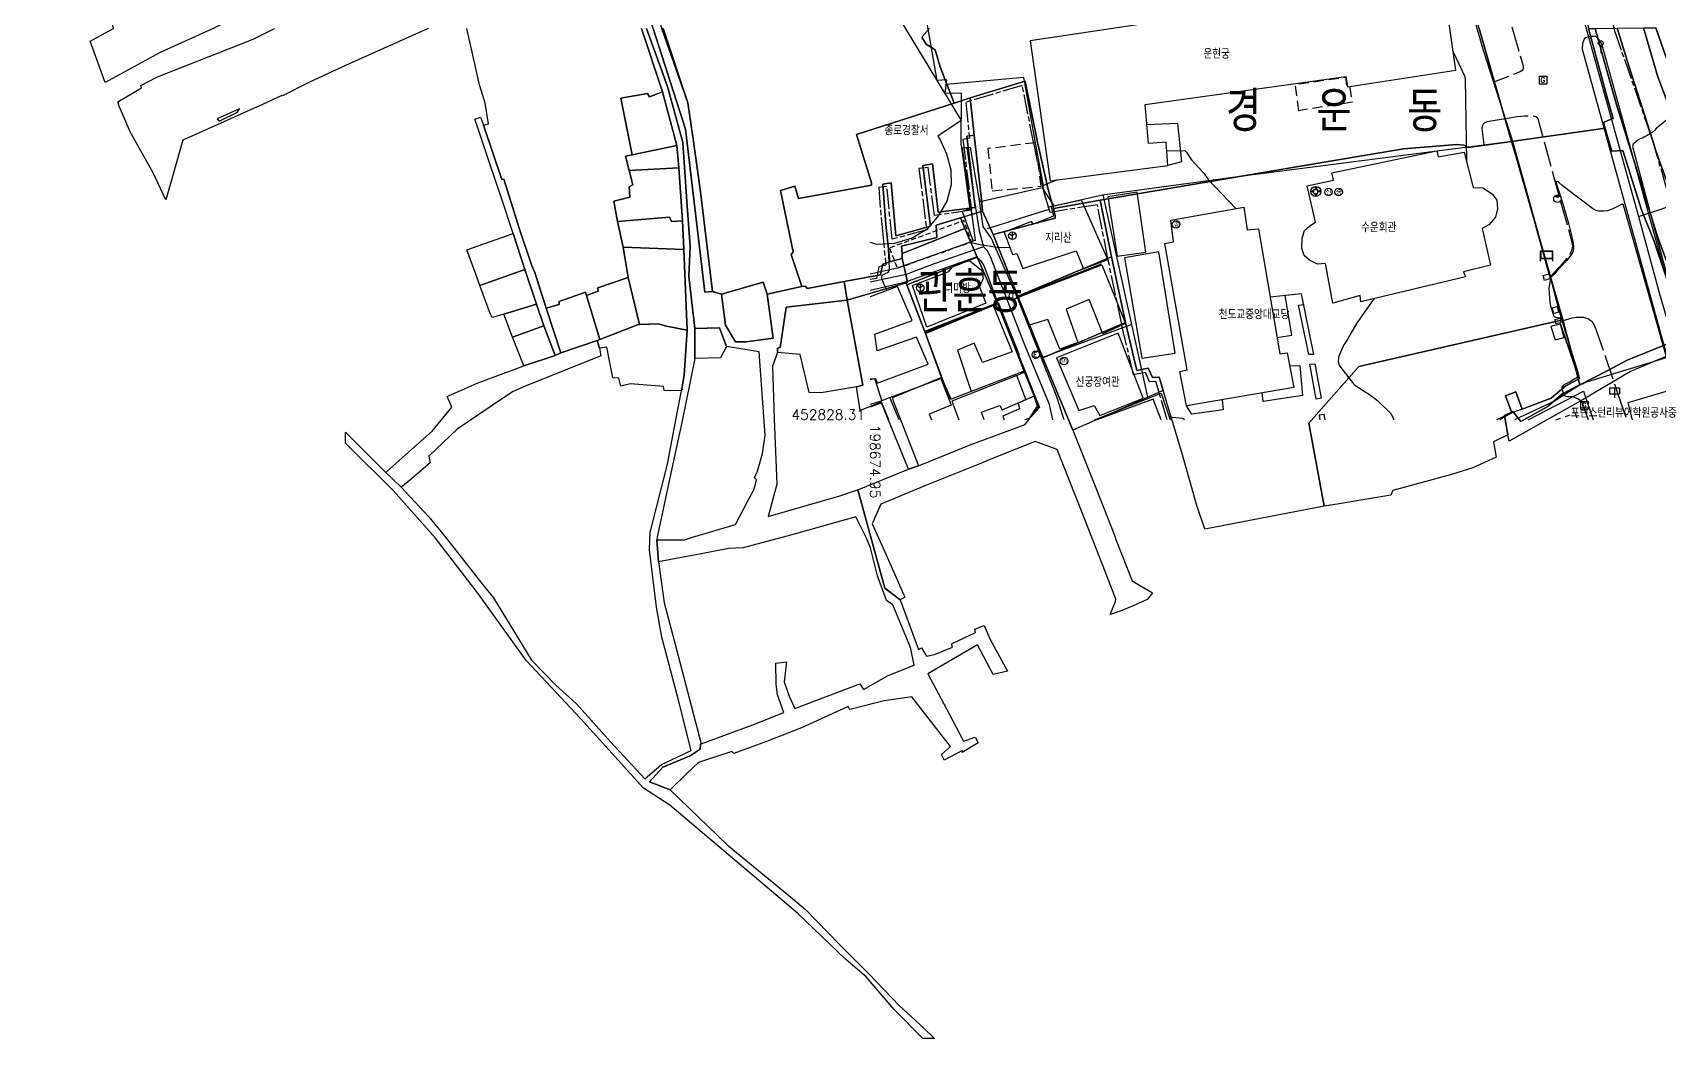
# Model space of a CAD drawing. Header units: feet. Extents: x 197796 to 199821, y 552499 to 555392.
# Drawn here: x 198509.1 to 198831.1, y 552705.8 to 552905 of the extents above; entities that cross this region are included whole.
import ezdxf
from ezdxf.enums import TextEntityAlignment as Align

# ---------------------------------------------------------------- set-up
doc = ezdxf.new("R2010")
doc.units = ezdxf.units.FT
doc.header["$MEASUREMENT"] = 0
for name, pattern in [('AAA006', [2, 1, -1]), ('ANYANG11', [1.5, 1, -0.5]), ('ANYANG2', [6, 5, -1]), ('ANYANG3', [3, 2, -1]), ('JEON', [12, 4, -0.5, 1, -0.5, 4, -0.5, 1, -0.5])]:
    doc.linetypes.add(name, pattern=pattern)
for name, color, linetype in [('AA200', 7, 'CONTINUOUS'), ('AAA001', 7, 'CONTINUOUS'), ('AAA004', 7, 'ANYANG3'), ('AAA006', 7, 'AAA006'), ('AAA007', 7, 'ANYANG11'), ('AAA008', 7, 'CONTINUOUS'), ('AAB124', 7, 'CONTINUOUS'), ('AAB202', 7, 'CONTINUOUS'), ('AAB221', 3, 'CONTINUOUS'), ('AAB402', 7, 'CONTINUOUS'), ('AAB404', 7, 'CONTINUOUS'), ('AAB420', 7, 'CONTINUOUS'), ('AAC001', 7, 'CONTINUOUS'), ('AD002', 7, 'CONTINUOUS'), ('AD0022', 1, 'CONTINUOUS'), ('AE001', 1, 'ANYANG2'), ('AE120', 1, 'CONTINUOUS'), ('AE130', 42, 'CONTINUOUS'), ('AE300', 7, 'CONTINUOUS'), ('AE310', 7, 'CONTINUOUS'), ('AEC002', 7, 'CONTINUOUS'), ('AEC003', 7, 'CONTINUOUS'), ('AZ0202', 7, 'CONTINUOUS'), ('AZ0203', 7, 'CONTINUOUS'), ('AZ0801', 7, 'CONTINUOUS'), ('AZ0803', 7, 'CONTINUOUS'), ('AZB010', 1, 'CONTINUOUS'), ('CAA001', 7, 'CONTINUOUS'), ('CAA002', 30, 'CONTINUOUS'), ('EA0018', 7, 'JEON'), ('wipco_지적', 20, 'CONTINUOUS'), ('ZC002', 7, 'CONTINUOUS'), ('ZC251', 7, 'CONTINUOUS'), ('ZC500', 7, 'CONTINUOUS'), ('ZC601', 7, 'CONTINUOUS')]:
    doc.layers.add(name, color=color, linetype=linetype)
doc.styles.add('GHS', font='ROMANS', dxfattribs={"bigfont": 'NGSW.shx'})
doc.styles.add('NGSW', font='ROMANS.shx', dxfattribs={"bigfont": 'NGSW.shx'})

# ---------------------------------------------------------------- blocks, each defined once
blk = doc.blocks.new('AZB010')
at = {"layer": 'AZB010'}
for points in [[(-0.76, 0.79), (0.74, 0.79)], [(-0.76, 0.79), (-0.76, -0.71)], [(0.74, 0.79), (0.74, -0.71)], [(-0.76, -0.71), (0.74, -0.71)]]:
    blk.add_lwpolyline(points, dxfattribs=at)
at = {"layer": 'AZB010', "style": 'GHS'}
blk.add_text('G', height=1, dxfattribs=at).set_placement((-0.52, -0.45))
blk = doc.blocks.new('AAB402')
at = {"layer": 'AAB420'}
for points in [[(-0.57, 0.43), (-0.51, 0.34), (-0.42, 0.25), (-0.31, 0.18), (-0.19, 0.13), (-0.06, 0.11), (0.07, 0.12), (0.19, 0.15), (0.31, 0.21), (0.41, 0.29), (0.49, 0.39), (0.53, 0.48)], [(-0.01, 0.62), (-0.02, -0.6)]]:
    blk.add_lwpolyline(points, dxfattribs=at)
blk.add_circle((0, 0), 0.75, dxfattribs=at)
blk = doc.blocks.new('AAB124')
at = {"layer": 'AAB124'}
blk.add_circle((0, 0), 0.75, dxfattribs=at)
at = {"layer": 'AAB124', "style": 'GHS'}
blk.add_text('종', height=1, dxfattribs=at).set_placement((-0.49, -0.53))
blk = doc.blocks.new('AAB404')
at = {"layer": 'AAB404'}
blk.add_circle((0, 0), 0.75, dxfattribs=at)
at = {"layer": 'AAB404', "style": 'GHS'}
blk.add_text('여', height=1, dxfattribs=at).set_placement((-0.55, -0.54))
blk = doc.blocks.new('AAB202')
at = {"layer": 'AAB202'}
blk.add_circle((0, 0), 0.75, dxfattribs=at)
at = {"layer": 'AAB202', "style": 'GHS'}
blk.add_text('신', height=1, dxfattribs=at).set_placement((-0.59, -0.52))
blk = doc.blocks.new('AAB221')
at = {"layer": 'AAB221'}
for points in [[(-0.4, 0.4), (0.4, 0.4)], [(-0.4, -0.4), (-0.4, 0.4)], [(0.4, -0.4), (0.4, 0.4)], [(-0.4, -0.4), (0.4, -0.4)]]:
    blk.add_lwpolyline(points, dxfattribs=at)
for centre, radius in [((0, 0), 1), ((-0.65, 0), 0.15), ((0, 0.65), 0.15), ((0.65, 0), 0.15), ((0, -0.65), 0.15)]:
    blk.add_circle(centre, radius, dxfattribs=at)
blk = doc.blocks.new('AEC003')
at = {"layer": 'AEC003'}
blk.add_lwpolyline([(0, 1.5), (0, 0)], dxfattribs=at)
blk.add_circle((0, 2), 0.5, dxfattribs=at)
blk = doc.blocks.new('AE300')
at = {"layer": 'AE300'}
for points in [[(-0.3, 0.35), (-0.3, 0.55)], [(-0.3, 0.55), (0.3, 0.55)], [(-0.3, 0.35), (0.3, 0.35)], [(0.3, 0.35), (0.3, 0.55)]]:
    blk.add_lwpolyline(points, dxfattribs=at)
blk.add_circle((0, 0), 0.75, dxfattribs=at)
blk = doc.blocks.new('AEC002')
at = {"layer": 'AEC002'}
for points in [[(-1, 2), (1, 2)], [(-1, 2), (-1, 0.8)], [(-1, 0.8), (1, 0.8)], [(0, 2), (0, 0)], [(1, 2), (1, 0.8)]]:
    blk.add_lwpolyline(points, dxfattribs=at)
blk = doc.blocks.new('AZ0203')
at = {"layer": 'AZ0203'}
blk.add_circle((0, 0), 0.75, dxfattribs=at)
at = {"layer": 'AZ0203', "style": 'GHS'}
blk.add_text('T', height=1, dxfattribs=at).set_placement((-0.36, -0.52))
blk = doc.blocks.new('AZ0202')
at = {"layer": 'AZ0202'}
blk.add_circle((0, 0), 0.75, dxfattribs=at)
at = {"layer": 'AZ0202', "style": 'GHS'}
blk.add_text('E', height=1, dxfattribs=at).set_placement((-0.5, -0.48))
blk = doc.blocks.new('AE310')
at = {"layer": 'AE310'}
for points in [[(1.21, -1.22), (1.21, 0.78), (-1.29, 0.78), (-1.29, -1.22)], [(1.11, 0.68), (-1.17, 0.68)], [(-1.17, 0.68), (-1.17, -0.62)], [(1.11, -0.62), (1.11, 0.68)], [(-1.29, -0.72), (1.21, -0.72)], [(-1.17, -0.62), (1.11, -0.62)]]:
    blk.add_lwpolyline(points, dxfattribs=at)

msp = doc.modelspace()

# ---------------------------------------------------------------- linework, layer by layer
at = {"layer": 'AA200', "color": 255, "flags": 128}
for points in [[(198808.48, 552855.88), (198808.24, 552856.86), (198809.36, 552857.2), (198809.64, 552856.3)], [(198810.31, 552849.34), (198810.03, 552850.44), (198811, 552850.73), (198811.27, 552849.59)], [(198810.78, 552847.31), (198810.55, 552848.16), (198811.6, 552848.45), (198811.74, 552847.48)]]:
    msp.add_lwpolyline(points, close=True, dxfattribs=at)
at = {"layer": 'AAA001', "color": 255, "flags": 128}
msp.add_lwpolyline([(198685.87, 552845.67), (198699.35, 552850.92), (198703.08, 552841.74), (198697.19, 552839.64), (198695.57, 552843.45), (198692.24, 552842.11), (198694.96, 552833.93), (198690.79, 552832.28)], close=True, dxfattribs=at)
at = {"layer": 'AAA004', "color": 255, "flags": 128}
msp.add_lwpolyline([(198759.83, 552889.51), (198759.13, 552894.73), (198769.08, 552896.16), (198769.34, 552894.02), (198769.96, 552894.12), (198770.39, 552891.17)], close=True, dxfattribs=at)
at = {"layer": 'AAA004', "color": 255}
msp.add_lwpolyline([(198699.13, 552873.62), (198708.84, 552874.54), (198707.73, 552883.18), (198698.28, 552882), (198699.13, 552873.62)], dxfattribs=at)
at = {"layer": 'AAA006', "color": 255}
msp.add_lwpolyline([(198810.74, 552828.29), (198814.58, 552829.61), (198815.05, 552828.29)], dxfattribs=at)
at = {"layer": 'AAA007', "color": 255, "flags": 128}
msp.add_lwpolyline([(198678.79, 552862.31), (198680.33, 552858.3), (198695.04, 552863.54), (198693.52, 552867.74)], close=True, dxfattribs=at)
at = {"layer": 'AAA008', "color": 255}
for points in [[(198674.96, 552915.72), (198675.71, 552916.17), (198693.01, 552887.59), (198688.34, 552884.45), (198688.82, 552883.76), (198690.11, 552880.95), (198690.96, 552877.8), (198691.01, 552874.8), (198690.17, 552871.61), (198688.49, 552868.75), (198686.25, 552866.08), (198683.28, 552864.27), (198679.8, 552863.19), (198676.36, 552863.03), (198674.96, 552863.41)], [(198674.95, 552836.43), (198676, 552836.5), (198676.34, 552835.57), (198686.44, 552839.29), (198684.17, 552844.67), (198676.37, 552841.96), (198675.89, 552845.27), (198683.31, 552847.97), (198680.41, 552854.69), (198674.95, 552852.66)], [(198697.55, 552828.31), (198696.99, 552829.8), (198700.67, 552831.12), (198701.08, 552830.26), (198705.77, 552832.33), (198704.03, 552837.06), (198691.14, 552831.98), (198692.54, 552828.31)], [(198674.95, 552836.29), (198675.82, 552836.47), (198677.26, 552832.04), (198674.95, 552831.29)], [(198680.68, 552828.31), (198678.83, 552832.69), (198688.94, 552836.49), (198690.99, 552831.16), (198686.68, 552829.44), (198687.11, 552828.31)], [(198678.63, 552828.31), (198677.3, 552831.62), (198674.95, 552830.8)], [(198705.58, 552828.31), (198706.57, 552828.67), (198708.13, 552831), (198707.46, 552832.99), (198704.27, 552831.57), (198704.54, 552830.49), (198701.26, 552829.01), (198701.51, 552828.31)], [(198732.57, 552828.3), (198731, 552832.37), (198719.88, 552828.3)]]:
    msp.add_lwpolyline(points, dxfattribs=at)
at = {"layer": 'AAA008', "color": 255, "flags": 128}
for points in [[(198733.89, 552878.66), (198733.55, 552883.25), (198730.07, 552882.99), (198729.4, 552890.72), (198769.18, 552896.26), (198769.47, 552894.26), (198790.91, 552897.53), (198788.35, 552915.6), (198706.63, 552903.37), (198710.61, 552875.62)], [(198766.7, 552875.73), (198766.35, 552877.22), (198787.17, 552881.58), (198787.44, 552880.4), (198792.6, 552881.3), (198794.35, 552874.32), (198796.27, 552874.23), (198798.1, 552873.07), (198799.08, 552871.76), (198799.21, 552870.09), (198798.8, 552868.42), (198797.47, 552866.94), (198796.13, 552866.18), (198797.79, 552858.95), (198792.45, 552857.6), (198792.84, 552856.64), (198772.14, 552851.66), (198771.96, 552852.93), (198766.57, 552851.42), (198765.14, 552859.25), (198763.53, 552859.14), (198761.97, 552859.92), (198760.92, 552860.81), (198760.45, 552862.24), (198760.5, 552864.27), (198761, 552865.79), (198762.04, 552866.72), (198763.14, 552867.41), (198761.5, 552874.64)], [(198723.85, 552860.67), (198729.58, 552861.5), (198727.81, 552873.35), (198722.01, 552872.43)], [(198715.75, 552861.78), (198717.23, 552858.2), (198722, 552860.06), (198716.82, 552871.79), (198710.78, 552870.5), (198711.27, 552868.61), (198707.21, 552867.02), (198706.94, 552867.57), (198701.51, 552865.46), (198703.16, 552861), (198704.04, 552861.23), (198705.17, 552858.26)], [(198748.93, 552870.39), (198749.62, 552865.92), (198751.84, 552866.12), (198756.06, 552841.36), (198757.56, 552841.58), (198758.86, 552834.72), (198737.63, 552831.03), (198736.3, 552837.88), (198737.75, 552838.17), (198733.34, 552863.22), (198735.01, 552863.57), (198734.52, 552867.84)], [(198690.55, 552857.69), (198691.27, 552858.59), (198692.54, 552859.35), (198694.69, 552859.77), (198696.98, 552857.95), (198697.32, 552856.29), (198696.6, 552854.63), (198697.89, 552851.42), (198686.2, 552846.61), (198683.35, 552854.87)], [(198728.78, 552840.51), (198735.33, 552841.52), (198732.12, 552861.54), (198725.34, 552860.38)], [(198721.03, 552845.29), (198718.31, 552852.13), (198713.77, 552850.2), (198716.1, 552843.6), (198712.52, 552842.26), (198710.17, 552848.19), (198706.43, 552847.03), (198704.37, 552852.6), (198720.85, 552858.99), (198725.55, 552847.34)], [(198810.62, 552844.11), (198812.38, 552844.62), (198811.66, 552847.25), (198809.72, 552846.75)], [(198729.04, 552832.6), (198724.08, 552845.47), (198711.84, 552840.54), (198716.29, 552830.12), (198719.35, 552831.12), (198720.42, 552829.12)]]:
    msp.add_lwpolyline(points, close=True, dxfattribs=at)
at = {"layer": 'AAC001', "color": 255, "flags": 128}
for points in [[(198690.12, 552895.63), (198688.26, 552895.48), (198682.06, 552931.15), (198683.41, 552935.07), (198682.05, 552944.06), (198696.54, 552949.55)], [(198692.98, 552882.66), (198693.05, 552892.97), (198689.83, 552892.94), (198690.12, 552895.63)], [(198711.98, 552875.8), (198709.31, 552874.71), (198707.73, 552883.18), (198705.4, 552896.08), (198690.03, 552894.72)], [(198709.05, 552874.23), (198711.32, 552870.69), (198720.96, 552872.86), (198748.21, 552876.56), (198802.1, 552883.51), (198809.36, 552857.2)], [(198709.31, 552874.71), (198709.05, 552874.23), (198696.72, 552871.49), (198696.59, 552872.22)], [(198729.99, 552832.53), (198721.1, 552872.88)], [(198698.19, 552866.21), (198710.38, 552870.03), (198710.21, 552870.45), (198711.32, 552870.69)], [(198709.07, 552840.65), (198707.13, 552844.93), (198704.13, 552852.72), (198720.77, 552859.17)], [(198685.8, 552845.86), (198700.3, 552851.51), (198704.46, 552841.19)], [(198726.77, 552847.15), (198709.07, 552840.65)], [(198704.03, 552837.06), (198705.61, 552837.76), (198707.46, 552832.99)], [(198678.83, 552832.69), (198677.26, 552832.04)]]:
    msp.add_lwpolyline(points, dxfattribs=at)
at = {"layer": 'AAC001', "color": 255}
for points in [[(198692.98, 552882.66), (198694.72, 552869.99), (198693.18, 552869.57), (198695.33, 552863.64), (198680.33, 552858.3), (198674.95, 552857.13)], [(198674.95, 552853.96), (198680.31, 552855.22)], [(198811.66, 552847.25), (198815.35, 552836.43), (198812.72, 552835), (198809.78, 552832.56), (198804.07, 552830.43), (198802.81, 552833.8), (198800.75, 552833.03), (198802, 552829.66), (198799.1, 552828.35), (198799.11, 552828.29)], [(198719.41, 552828.3), (198732.57, 552833.56), (198734.37, 552828.3)]]:
    msp.add_lwpolyline(points, dxfattribs=at)
at = {"layer": 'AD002', "color": 255}
for points in [[(198708.72, 553216.87), (198718.63, 553185.76), (198723.72, 553172.28), (198727.46, 553162.44), (198735.11, 553143.58), (198737.01, 553138.73), (198749.8, 553107.88), (198753.46, 553099.03), (198755.71, 553093.47), (198762.55, 553076.82), (198770.27, 553058.2), (198779.51, 553034.49), (198786.2, 553010.03), (198795.15, 552978.7), (198812.16, 552922.2), (198813.35, 552917.91), (198827.1, 552868.55), (198831.29, 552853.25), (198834.77, 552841.25), (198837.07, 552834.33), (198838.88, 552828.57), (198838.97, 552828.29)], [(198827.1, 552868.55), (198854.59, 552877.6), (198864.17, 552880.74)], [(198697.42, 552862.56), (198695.28, 552861.85), (198687.63, 552859.15), (198682.12, 552857.09), (198674.95, 552855.54)], [(198711.15, 552828.31), (198710.48, 552831.29), (198705.65, 552842.96), (198698.8, 552860.56), (198698.17, 552861.78), (198697.42, 552862.56)], [(198834.77, 552841.25), (198816.79, 552835.73), (198815.5, 552835.13), (198814.15, 552834.36), (198810.45, 552831.98), (198802.58, 552828.29)]]:
    msp.add_lwpolyline(points, dxfattribs=at)
at = {"layer": 'AD002', "color": 255, "flags": 128}
msp.add_lwpolyline([(198694.08, 552882.16), (198695.4, 552872.84), (198696.56, 552865.71), (198697.42, 552862.56)], dxfattribs=at)
at = {"layer": 'AD0022', "color": 255}
for points in [[(198792.15, 552916.29), (198796.36, 552901.52), (198802.18, 552883.51), (198809.63, 552856.6), (198811.36, 552850.02), (198815.44, 552836.47), (198815.35, 552836.43), (198812.72, 552835), (198809.78, 552832.56), (198804.07, 552830.43), (198802, 552829.66), (198800.39, 552828.76), (198799.62, 552828.29)], [(198713.38, 552828.3), (198711.95, 552832.81), (198704.17, 552852.47), (198698.99, 552864.17), (198697.31, 552866.56), (198696.47, 552872.56), (198694.85, 552882.23), (198693.2, 552882.07), (198695.23, 552867.8), (198695.78, 552863.82), (198695.33, 552863.64), (198680.33, 552858.3), (198674.95, 552857.13)], [(198674.95, 552853.96), (198680.31, 552855.22), (198681.27, 552855.4), (198682.18, 552855.67), (198696, 552860.59), (198696.05, 552860.59), (198696.84, 552859.85), (198697.46, 552858.88), (198700.21, 552851.57), (198708.47, 552830.73), (198706.67, 552828.68), (198705.64, 552828.31)], [(198805.28, 552828.29), (198816.21, 552833.97), (198818.1, 552828.29)]]:
    msp.add_lwpolyline(points, dxfattribs=at)
at = {"layer": 'AE001', "color": 255, "flags": 128}
for points in [[(198792.15, 552916.29), (198797.76, 552917.22), (198798.22, 552917.13), (198798.66, 552916.9), (198798.97, 552916.6), (198799.15, 552916.16), (198802.86, 552903.14), (198804.14, 552898.87), (198804.24, 552898.26), (198804.25, 552897.93), (198804.2, 552897.68), (198804.06, 552897.47), (198803.83, 552897.26), (198798.41, 552895.16)], [(198809.63, 552856.6), (198812.26, 552859.44), (198813.59, 552861.1), (198813.99, 552862.02), (198814.09, 552862.66), (198814.04, 552863.17), (198807.21, 552887.91), (198807.07, 552888.13), (198806.79, 552888.31), (198806.13, 552888.45), (198804.55, 552888.46), (198803.09, 552888.31), (198800.76, 552887.9)]]:
    msp.add_lwpolyline(points, dxfattribs=at)
at = {"layer": 'AE001', "color": 255}
msp.add_lwpolyline([(198812, 552847.88), (198813.96, 552848.5), (198814.78, 552848.61), (198815.51, 552848.63), (198816.17, 552848.59), (198816.59, 552848.5), (198817.12, 552848.33), (198817.5, 552848.11), (198817.86, 552847.81), (198818.15, 552847.34), (198818.49, 552846.8), (198822.96, 552833.55), (198824.81, 552828.29)], dxfattribs=at)
at = {"layer": 'AE120', "color": 255, "flags": 128}
msp.add_lwpolyline([(198819.83, 552902.73), (198819.32, 552903.53), (198818.68, 552904.24), (198817.47, 552904.23), (198816.41, 552903.89), (198816.04, 552902.81), (198815.96, 552901.7), (198833.39, 552838.53), (198833.87, 552837.2), (198834.27, 552836.59), (198834.8, 552836.27), (198835.47, 552836.13), (198836.23, 552836.19), (198836.85, 552836.36), (198837.18, 552836.59), (198837.41, 552837.08), (198837.51, 552837.7), (198837.48, 552838.53), (198837.38, 552839.12)], close=True, dxfattribs=at)
at = {"layer": 'AE130', "color": 255}
msp.add_lwpolyline([(198842.92, 552828.29), (198851.69, 552830.82), (198849.09, 552838.78), (198824.99, 552831.63), (198825.86, 552828.29)], dxfattribs=at)
at = {"layer": 'AZ0801', "color": 255, "flags": 128}
for points in [[(198762.84, 552841.21), (198760.38, 552853.25), (198754.15, 552852.55)], [(198764.34, 552832.59), (198763.06, 552839.36)]]:
    msp.add_lwpolyline(points, dxfattribs=at)
at = {"layer": 'AZ0801', "color": 255}
for points in [[(198799.11, 552828.29), (198799.1, 552828.35), (198802, 552829.66), (198800.75, 552833.03), (198802.81, 552833.8), (198804.07, 552830.43), (198809.78, 552832.56), (198810.32, 552833.01), (198812.72, 552835), (198815.35, 552836.43), (198811.66, 552847.25)], [(198765.07, 552828.3), (198764.87, 552829.32)]]:
    msp.add_lwpolyline(points, dxfattribs=at)
at = {"layer": 'AZ0803', "color": 255, "flags": 128}
for points in [[(198729.74, 552886.81), (198735.8, 552887.04), (198736.64, 552879.39), (198733.89, 552878.66)], [(198755.51, 552844.57), (198758.46, 552845.05), (198757.14, 552852.89)], [(198762.84, 552841.21), (198761.81, 552841.25), (198759.8, 552851), (198760.82, 552851.14)], [(198758.05, 552838.98), (198760.03, 552839.02), (198760.55, 552833.11), (198752.81, 552831.94), (198752.56, 552833.63)], [(198764.34, 552832.59), (198763.28, 552832.39), (198762, 552839.3), (198763.06, 552839.36)], [(198744.65, 552832.25), (198744.89, 552830.29), (198738.69, 552829.41), (198737.63, 552831.03)]]:
    msp.add_lwpolyline(points, dxfattribs=at)
at = {"layer": 'AZ0803', "color": 255}
for points in [[(198800.76, 552887.9), (198797.05, 552887.28), (198796.44, 552887), (198796.19, 552886.57), (198796.11, 552886.01), (198796.51, 552882.79)], [(198737.21, 552828.3), (198736.91, 552828.54), (198734.2, 552828.81)], [(198764.87, 552829.32), (198763.85, 552829.18), (198764.03, 552828.3)]]:
    msp.add_lwpolyline(points, dxfattribs=at)
at = {"layer": 'CAA001', "color": 255, "elevation": 30}
for points in [[(198833.31, 552888.14), (198830.69, 552886.06), (198830.24, 552885.6), (198829.99, 552885.35), (198829.7, 552885.16), (198828.8, 552884.63), (198828.21, 552884.28), (198827.88, 552884.1), (198827.58, 552883.98), (198827.06, 552883.72), (198826.03, 552882.89), (198825.9, 552882.39), (198837.29, 552839.86)], [(198833.26, 552838.62), (198824.13, 552870.79), (198823.96, 552870.96), (198823.75, 552870.97), (198823.58, 552870.9), (198821.89, 552870.03), (198820.97, 552869.71), (198820.27, 552869.59), (198819.26, 552869.61), (198818.93, 552869.69), (198818.62, 552869.83), (198818.01, 552870.15), (198817.76, 552870.35), (198816.63, 552871.18), (198815.55, 552871.97), (198814.22, 552873), (198811.91, 552874.74), (198811.19, 552875.42), (198810.98, 552875.46), (198810.8, 552875.37), (198810.86, 552874.96), (198811.09, 552874.35), (198811.47, 552873.16), (198812.17, 552870.85), (198813.15, 552867.41), (198814.1, 552863.73), (198814.25, 552862.68), (198814.24, 552862.13), (198814.01, 552861.35), (198812.93, 552859.82), (198811.47, 552858.34), (198810.88, 552857.69), (198810.39, 552857.12), (198809.79, 552856.55), (198809.65, 552856.25), (198809.52, 552855.57), (198809.33, 552854.32), (198809.54, 552851.55), (198809.58, 552851.19), (198809.67, 552850.85), (198810.32, 552848.84), (198810.53, 552848.69), (198810.76, 552848.62), (198811.57, 552848.49), (198811.75, 552848.35), (198811.92, 552848.11), (198812.39, 552846.59), (198812.65, 552845.81), (198813.04, 552844.68), (198813.73, 552842.14), (198814.65, 552839.18), (198815.07, 552837.77), (198815.18, 552837.11), (198815.03, 552836.8), (198814.77, 552836.56), (198814.49, 552836.38), (198813.59, 552835.82), (198813.3, 552835.65), (198812.64, 552835.34), (198812.34, 552835.19), (198811.89, 552834.75), (198811.94, 552834.39), (198812.03, 552834.03), (198812.16, 552833.7), (198812.24, 552833.39), (198812.41, 552833.12), (198812.69, 552832.95), (198813.02, 552832.93), (198813.37, 552832.94), (198814.02, 552832.92), (198814.37, 552832.8), (198815.28, 552832.37), (198815.79, 552831.96), (198815.96, 552831.68), (198816.05, 552831.32), (198816.39, 552830.31), (198817.15, 552828.29)]]:
    msp.add_lwpolyline(points, dxfattribs=at)
at = {"layer": 'CAA001', "color": 255, "elevation": 30, "flags": 128}
msp.add_lwpolyline([(198678.34, 552853.92), (198677.69, 552855.22), (198677.53, 552855.55), (198677.26, 552856.18), (198677.25, 552856.83), (198677.53, 552857.05), (198677.83, 552857.22), (198678.13, 552857.33), (198678.43, 552857.49), (198678.69, 552857.69), (198678.79, 552858.02), (198678.79, 552858.37), (198678.52, 552863.13)], dxfattribs=at)
at = {"layer": 'CAA002', "color": 255, "flags": 128}
for points, elevation in [([(198790.39, 552901.17), (198792.62, 552896.41), (198792.77, 552895.73), (198793.05, 552879.5)], 31), ([(198733.67, 552881.58), (198737.27, 552881.62), (198737.58, 552881.3), (198737.78, 552880.96), (198738.58, 552879.78), (198740.84, 552877.35), (198741.1, 552877.08), (198741.33, 552876.75), (198741.55, 552876.5), (198741.71, 552876.14), (198741.98, 552875.83), (198747.4, 552870.12)], 32), ([(198702.65, 552862.38), (198700.09, 552862.44), (198696.72, 552862.97), (198694.62, 552863.39)], 31)]:
    msp.add_lwpolyline(points, dxfattribs=dict(at, elevation=elevation))
at = {"layer": 'CAA002', "color": 255, "elevation": 31}
msp.add_lwpolyline([(198774.79, 552852.3), (198771.98, 552848.39), (198771.81, 552848.09), (198771.59, 552847.84), (198771.39, 552847.56), (198769.99, 552845.2), (198769.85, 552844.89), (198769.53, 552844.32), (198768.96, 552843.43), (198768.78, 552843.14), (198768.65, 552842.85), (198767.74, 552840.89), (198767.69, 552840.58), (198767.66, 552839.89), (198767.69, 552839.56), (198767.78, 552839.23), (198767.95, 552838.93), (198768.15, 552838.68), (198770.67, 552835.39), (198770.96, 552835.18), (198774.21, 552833.07), (198775.54, 552831.95), (198777.94, 552829.66), (198778.15, 552829.34), (198778.32, 552829.05), (198778.67, 552828.3)], dxfattribs=at)
at = {"layer": 'EA0018', "color": 255}
for points in [[(198788.75, 553036.94), (198799.65, 552997.33), (198812.66, 552947.77), (198820.46, 552913.55), (198822.34, 552905.36), (198829.82, 552883.84), (198842.29, 552840.98), (198848.42, 552843.75), (198852.18, 552844.48), (198900.54, 552853.68), (198921.33, 552857.76), (198943.79, 552864.52), (198973.12, 552871.95), (198973.37, 552870.61)], [(198733.8, 552828.3), (198732.17, 552833.69), (198731.52, 552835.91), (198730.25, 552835.82), (198729.48, 552837.69), (198727.14, 552837.22), (198724.89, 552846.69), (198724.8, 552847.1), (198722.14, 552859.74), (198722.05, 552860.19), (198719.95, 552870.9), (198710.61, 552869.34), (198709.48, 552873.06), (198709.37, 552873.61), (198707.49, 552882.53), (198707.4, 552882.95), (198705.07, 552894.53), (198693.88, 552891.16), (198694.62, 552884.05), (198693.33, 552883.83), (198695.05, 552869.8), (198687.71, 552868.74), (198686.46, 552878.26), (198684.61, 552878.04), (198686.16, 552865.94), (198679.29, 552864.06), (198678.27, 552874.51), (198676.65, 552874.33), (198677.31, 552866.32), (198678.05, 552858.93), (198676.7, 552858.59), (198676.25, 552856.3), (198674.95, 552856.07)]]:
    msp.add_lwpolyline(points, dxfattribs=at)
at = {"layer": 'wipco_지적', "color": 20}
for points in [[(198607.32, 552950.15), (198608.64, 552950.81), (198609.84, 552944.66), (198613.64, 552945.88), (198615.87, 552941.68), (198614.59, 552941.22), (198601.33, 552934.18), (198587.81, 552927), (198544.88, 552905.76), (198534.41, 552901.01), (198523.52, 552895.13), (198520.54, 552903.27), (198525.16, 552905.82), (198522.54, 552919.23), (198513.32, 552915.25), (198509.1, 552924.37), (198514.82, 552927.11), (198519.62, 552925.44), (198539.96, 552917.98), (198555.72, 552925.27), (198567.99, 552931.09), (198571.06, 552932.57), (198607.32, 552950.15)], [(198801.93, 552883.43), (198795.55, 552905.76), (198791.57, 552920.56), (198795.56, 552921.61), (198812.32, 552925.77), (198817.2, 552905.76), (198821.06, 552891.67), (198822.09, 552887.97), (198821.06, 552887.55), (198820.17, 552887.19), (198820.48, 552886.04), (198801.93, 552883.43)], [(198629.21, 552913.79), (198629.76, 552916.91), (198633.69, 552905.76), (198638.85, 552891.09), (198640.01, 552883.44), (198641.36, 552873.45), (198643.72, 552853.7), (198642.22, 552853.57), (198638.43, 552885.87), (198631.97, 552905.76), (198629.21, 552913.79)], [(198828.1, 552905.9), (198830.94, 552896.24), (198835.01, 552885.36), (198839.68, 552872.9), (198843.46, 552862.79), (198846.48, 552853.68), (198849.49, 552844.18), (198844.2, 552843.29), (198837.34, 552862.59), (198833.83, 552872.41), (198830.5, 552881.74), (198830.3, 552882.51), (198828.51, 552888.08), (198825.16, 552898.41), (198822.91, 552905.87), (198828.1, 552905.9)], [(198830.55, 552905.94), (198833.2, 552898.35), (198833.43, 552897.41), (198834.82, 552893.75), (198839.07, 552882.44), (198842.17, 552874.06), (198848.4, 552857.06), (198852.4, 552846.66), (198852.36, 552846.53), (198852.83, 552845.36), (198853.12, 552844.79), (198849.49, 552844.18), (198846.48, 552853.68), (198843.46, 552862.79), (198839.68, 552872.9), (198835.01, 552885.36), (198830.94, 552896.24), (198828.1, 552905.9), (198830.55, 552905.94)], [(198695.54, 552884.64), (198694.78, 552892.03), (198705.69, 552895.35), (198708.13, 552883.31), (198710.18, 552873.93), (198711.3, 552870.17), (198711.59, 552868.7), (198711.61, 552868.24), (198699.32, 552865.01), (198697.21, 552869.59), (198697.03, 552871.93), (198696, 552880.61), (198695.54, 552884.64)], [(198633.86, 552893.28), (198636.68, 552882.6), (198627.83, 552880.79), (198625.59, 552891.98), (198630.9, 552892.89), (198631.3, 552892.29), (198633.86, 552893.28)], [(198694.78, 552892.03), (198695.54, 552884.64), (198694.12, 552884.45), (198695.78, 552870.36), (198688.42, 552869.41), (198687.3, 552878.98), (198685.39, 552878.66), (198686.91, 552866.64), (198680.04, 552864.71), (198679.12, 552875.22), (198677.45, 552874.99), (198678.05, 552866.99), (198678.85, 552859.58), (198677.48, 552859.13), (198677.04, 552857), (198669.82, 552855.66), (198662.52, 552854.27), (198662.14, 552854.75), (198661.44, 552854.69), (198659.34, 552861.01), (198659.69, 552861.57), (198657.21, 552873.68), (198660.08, 552874.55), (198660.8, 552872.12), (198675.23, 552874.78), (198675.23, 552875.2), (198672.23, 552884.78), (198691.61, 552891.02), (198694.78, 552892.03)], [(198550.12, 552889.89), (198545.67, 552887.89), (198546.05, 552887.44), (198549.69, 552889.19), (198550.12, 552889.89)], [(198596.7, 552887.81), (198597.81, 552888.23), (198598.41, 552886.65), (198602.05, 552875.86), (198602.46, 552875.98), (198605.54, 552866.07), (198607.98, 552858.78), (198608.55, 552857.47), (198610.82, 552850.42), (198613.69, 552841.53), (198612.59, 552841.05), (198610.36, 552846.91), (198608.89, 552851.19), (198606.6, 552858.09), (198604.3, 552865.18), (198601.94, 552872.19), (198599.68, 552878.96), (198597.25, 552886.14), (198596.7, 552887.81)], [(198820.48, 552886.04), (198821.06, 552884.12), (198821.85, 552881.48), (198823.99, 552881.65), (198827.73, 552869.89), (198830.17, 552863.79), (198832.45, 552856.93), (198836.45, 552844.82), (198824.89, 552840.12), (198821.06, 552838.07), (198815.47, 552835.22), (198812.09, 552848.09), (198802.68, 552881.01), (198801.93, 552883.43), (198820.48, 552886.04)], [(198627.83, 552880.79), (198636.68, 552882.6), (198637.06, 552878.18), (198627.25, 552877.64), (198626.5, 552880.49), (198627.83, 552880.79)], [(198695.54, 552884.64), (198696, 552880.61), (198697.03, 552871.93), (198697.21, 552869.59), (198692.85, 552868.27), (198688.04, 552866.85), (198688.15, 552864.37), (198681.19, 552862.7), (198681.33, 552861.23), (198681.33, 552860.23), (198678.85, 552859.58), (198678.05, 552866.99), (198677.45, 552874.99), (198679.12, 552875.22), (198680.04, 552864.71), (198686.91, 552866.64), (198685.39, 552878.66), (198687.3, 552878.98), (198688.42, 552869.41), (198695.78, 552870.36), (198694.12, 552884.45), (198695.54, 552884.64)], [(198801.93, 552883.43), (198802.68, 552881.01), (198812.09, 552848.09), (198771.73, 552838.85), (198761.84, 552827.62), (198764.85, 552811.18), (198741.23, 552806.64), (198739.66, 552811.31), (198736.66, 552821.79), (198732.97, 552834.07), (198732.19, 552836.74), (198730.84, 552836.66), (198730.03, 552838.55), (198727.77, 552838.03), (198725.52, 552847.56), (198722.77, 552860.57), (198720.48, 552871.77), (198759.75, 552878.44), (198780.6, 552881.95), (198791.12, 552882.79), (198792.5, 552882.67), (198793.35, 552882.2), (198801.93, 552883.43)], [(198637.06, 552878.18), (198637.78, 552867.67), (198635.66, 552867.57), (198635.25, 552868.43), (198624.96, 552867.57), (198624.19, 552871.6), (198627.4, 552872.38), (198627.25, 552874.45), (198628, 552874.8), (198627.25, 552877.64), (198637.06, 552878.18)], [(198692.85, 552868.27), (198697.21, 552869.59), (198699.32, 552865.01), (198704.2, 552852.75), (198709.18, 552840.59), (198715.08, 552826.21), (198719.63, 552814.79), (198723.44, 552805.26), (198723.62, 552804.56), (198726.85, 552796.42), (198730.87, 552794.03), (198729.82, 552792.69), (198727.01, 552791.46), (198724.44, 552790.42), (198722.52, 552789.74), (198723.57, 552792.32), (198723.59, 552792.76), (198721.47, 552798.27), (198716.86, 552810.08), (198712, 552822.42), (198707.66, 552824.01), (198698.53, 552820.34), (198696.7, 552819.55), (198685.76, 552815.2), (198677.05, 552811.58), (198675.37, 552807.66), (198677.89, 552802.17), (198681.82, 552793.14), (198680.88, 552792.65), (198677.85, 552794.97), (198672.55, 552814.45), (198682.54, 552818.54), (198684.51, 552819.2), (198694.74, 552823.32), (198705.66, 552827.38), (198708.28, 552830.9), (198705.45, 552837.95), (198700.17, 552851.33), (198696.18, 552860.51), (198693.7, 552866.21), (198692.85, 552868.27)], [(198711.3, 552870.17), (198720.48, 552871.77), (198722.77, 552860.57), (198704.2, 552852.75), (198699.32, 552865.01), (198711.61, 552868.24), (198711.59, 552868.7), (198711.3, 552870.17)], [(198637.78, 552867.67), (198638.07, 552862.02), (198626.04, 552862.46), (198624.96, 552867.57), (198635.25, 552868.43), (198635.66, 552867.57), (198637.78, 552867.67)], [(198693.7, 552866.21), (198681.33, 552861.23), (198681.19, 552862.7), (198688.15, 552864.37), (198688.04, 552866.85), (198692.85, 552868.27), (198693.7, 552866.21)], [(198681.33, 552861.23), (198693.7, 552866.21), (198696.18, 552860.51), (198682.21, 552855.04), (198682.07, 552855.41), (198682.34, 552855.61), (198681.33, 552860.23), (198681.33, 552861.23)], [(198595.08, 552861.96), (198604.3, 552865.18), (198606.6, 552858.09), (198597.7, 552854.88), (198596.88, 552857.16), (198595.08, 552861.96)], [(198626.04, 552862.46), (198638.07, 552862.02), (198638.72, 552846.02), (198634.66, 552846.81), (198632.97, 552847.31), (198629.27, 552847.16), (198627.08, 552856.45), (198626.04, 552862.46)], [(198678.85, 552859.58), (198681.33, 552860.23), (198682.34, 552855.61), (198682.07, 552855.41), (198670.42, 552852), (198669.82, 552855.66), (198677.04, 552857), (198677.48, 552859.13), (198678.85, 552859.58)], [(198696.18, 552860.51), (198700.17, 552851.33), (198685.92, 552845.36), (198682.21, 552855.04), (198696.18, 552860.51)], [(198704.2, 552852.75), (198722.77, 552860.57), (198725.52, 552847.56), (198709.18, 552840.59), (198704.2, 552852.75)], [(198597.7, 552854.88), (198606.6, 552858.09), (198608.89, 552851.19), (198602.45, 552849.24), (198600.14, 552848.54), (198599.71, 552849.37), (198597.7, 552854.88)], [(198618.83, 552852.88), (198621.12, 552853.79), (198621.04, 552854.44), (198627.08, 552856.45), (198629.27, 552847.16), (198628.88, 552847.1), (198621.46, 552844.21), (198618.83, 552852.88)], [(198610.82, 552850.42), (198613.38, 552851.16), (198613.38, 552851.72), (198618.63, 552853.55), (198618.83, 552852.88), (198621.46, 552844.21), (198620.92, 552844.01), (198613.69, 552841.53), (198610.82, 552850.42)], [(198645.56, 552853.18), (198653.8, 552855.58), (198654.55, 552853.18), (198655.76, 552844.46), (198650.43, 552843.73), (198648.27, 552843.74), (198646.34, 552847.05), (198645.56, 552853.18)], [(198682.21, 552855.04), (198685.92, 552845.36), (198689.12, 552836.7), (198679.37, 552832.64), (198679.49, 552832.05), (198684.51, 552819.2), (198682.54, 552818.54), (198677.14, 552831.8), (198672.96, 552830.12), (198672.24, 552834.79), (198673.53, 552835.16), (198670.42, 552852), (198682.07, 552855.41), (198682.21, 552855.04)], [(198602.45, 552849.24), (198608.89, 552851.19), (198610.36, 552846.91), (198604.17, 552844.66), (198602.45, 552849.24)], [(198670.42, 552852), (198673.53, 552835.16), (198672.24, 552834.79), (198665.26, 552833.63), (198662.9, 552833.73), (198661.12, 552841.23), (198656.65, 552841.59), (198656.59, 552842.49), (198657.12, 552842.64), (198658.35, 552850.59), (198670.42, 552852)], [(198685.92, 552845.36), (198700.17, 552851.33), (198705.45, 552837.95), (198691.01, 552832.41), (198689.12, 552836.7), (198685.92, 552845.36)], [(198604.17, 552844.66), (198610.36, 552846.91), (198612.59, 552841.05), (198606.36, 552838.97), (198604.17, 552844.66)], [(198629.27, 552847.16), (198632.97, 552847.31), (198634.66, 552846.81), (198638.72, 552846.02), (198638.11, 552837.15), (198637.64, 552834), (198634.15, 552834.08), (198634.05, 552834.89), (198627.51, 552835.4), (198625.61, 552834.94), (198625.18, 552836.54), (198624.03, 552836.58), (198622.8, 552842.67), (198621.36, 552842.45), (198620.92, 552844.01), (198621.46, 552844.21), (198628.88, 552847.1), (198629.27, 552847.16)], [(198646.49, 552842.84), (198645.36, 552840.58), (198640.22, 552840.44), (198640.26, 552846.38), (198645.16, 552846.48), (198646.49, 552842.84)], [(198709.18, 552840.59), (198725.52, 552847.56), (198727.77, 552838.03), (198730.03, 552838.55), (198730.84, 552836.66), (198732.19, 552836.74), (198732.97, 552834.07), (198715.08, 552826.21), (198709.18, 552840.59)], [(198815.47, 552835.22), (198812.13, 552833.52), (198808.99, 552830.88), (198803.81, 552827.94), (198802.2, 552829.94), (198800.56, 552829.12), (198801.22, 552825.34), (198798.38, 552823.96), (198798.95, 552820.92), (198794.29, 552818.76), (198790.1, 552817.43), (198778.49, 552814.3), (198778.05, 552813.34), (198770.91, 552812.17), (198767.85, 552811.63), (198764.85, 552811.18), (198761.84, 552827.62), (198771.73, 552838.85), (198812.09, 552848.09), (198815.47, 552835.22)], [(198620.92, 552844.01), (198621.36, 552842.45), (198621.61, 552840.95), (198606.52, 552834.9), (198604.29, 552833.89), (198602.38, 552832.62), (198593.21, 552826.44), (198587.59, 552821.08), (198587.83, 552819.76), (198583.7, 552816.23), (198582.13, 552814.92), (198579.08, 552817.86), (198581.17, 552819.78), (198588.22, 552826.06), (198592.11, 552830.77), (198591.21, 552832.88), (198591.63, 552833.08), (198593.59, 552833.94), (198597.13, 552835.58), (198606.36, 552838.97), (198612.59, 552841.05), (198613.69, 552841.53), (198620.92, 552844.01)], [(198836.85, 552842.66), (198825.55, 552837.83), (198816.12, 552832.31), (198801.47, 552824.08), (198801.22, 552825.34), (198800.56, 552829.12), (198802.2, 552829.94), (198803.81, 552827.94), (198808.99, 552830.88), (198812.13, 552833.52), (198815.47, 552835.22), (198821.06, 552838.07), (198824.89, 552840.12), (198836.45, 552844.82), (198836.85, 552842.66)]]:
    msp.add_lwpolyline(points, close=True, dxfattribs=at)
for points in [[(198587.43, 552905.76), (198571.06, 552898.48), (198563.84, 552895.07), (198558.57, 552892.43), (198558.48, 552892.52), (198553.76, 552890.37), (198553, 552890), (198546.38, 552887.05), (198538.88, 552883.65), (198535.49, 552871.83), (198532.9, 552877.34), (198532.05, 552878.86), (198528.47, 552885.33), (198526.29, 552890.38), (198526, 552891.26), (198527.43, 552892.14), (198530.67, 552894.06), (198530.54, 552894.52), (198533.57, 552896.1), (198534.16, 552896.35), (198549.95, 552902.59), (198552.77, 552903.67), (198557.05, 552905.76)], [(198630.67, 552905.76), (198634.82, 552894.32), (198637.88, 552883.24), (198638.67, 552871.51), (198639.34, 552862.64), (198639.08, 552856.67), (198640.26, 552846.38), (198640.22, 552840.44), (198637.65, 552827.78), (198636.08, 552820.52), (198632.76, 552805.06), (198632.75, 552804.5), (198633.08, 552800.16), (198634.18, 552792.06), (198636.14, 552784.57), (198641.48, 552764.12), (198641.35, 552764.08), (198641.31, 552763.09), (198639.3, 552761.75), (198633.93, 552759.48), (198631.29, 552756.62), (198635.35, 552755.03), (198646.67, 552744.08), (198659.61, 552733.48), (198662.19, 552731.3), (198668.9, 552724.34), (198672.85, 552720.39), (198674.73, 552718.53), (198680.73, 552712.29), (198685.57, 552707.82), (198687.72, 552705.76), (198685.37, 552705.76), (198679.73, 552711.5), (198674.18, 552717.94), (198670.12, 552721.42), (198660.55, 552730.58), (198647.32, 552741.79), (198635.29, 552751.96), (198630.07, 552755.34), (198617.63, 552769.1), (198606.94, 552780.57), (198597.29, 552793.97), (198588.93, 552804.84), (198580.61, 552814.24), (198571.06, 552823.65), (198571.06, 552825.81), (198578.96, 552817.98), (198579.08, 552817.86), (198582.13, 552814.92), (198587.52, 552809.15), (198590.38, 552805.7), (198598.35, 552795.56), (198600.36, 552793.04), (198607.89, 552780.71), (198612.72, 552775.74), (198616.81, 552772.06), (198623.59, 552764.44), (198630.37, 552757.2), (198633.64, 552760), (198635.61, 552760.93), (198639.55, 552762.78), (198636.94, 552773.01), (198633.7, 552785.27), (198632.69, 552791.15), (198631.26, 552802.52), (198631.43, 552806.01), (198631.56, 552806.52), (198634.83, 552819.53), (198636.8, 552830.03), (198637.64, 552834), (198638.11, 552837.15), (198638.72, 552846.02), (198638.07, 552862.02), (198637.78, 552867.67), (198637.06, 552878.18), (198636.68, 552882.6), (198633.86, 552893.28), (198629.67, 552905.76)], [(198629.67, 552905.76), (198633.86, 552893.28), (198631.3, 552892.29), (198630.9, 552892.89), (198625.59, 552891.98), (198627.83, 552880.79), (198626.5, 552880.49), (198627.25, 552877.64), (198628, 552874.8), (198627.25, 552874.45), (198627.4, 552872.38), (198624.19, 552871.6), (198624.96, 552867.57), (198626.04, 552862.46), (198627.08, 552856.45), (198621.04, 552854.44), (198621.12, 552853.79), (198618.83, 552852.88), (198618.63, 552853.55), (198613.38, 552851.72), (198613.38, 552851.16), (198610.82, 552850.42), (198608.55, 552857.47), (198607.98, 552858.78), (198605.54, 552866.07), (198602.46, 552875.98), (198602.05, 552875.86), (198598.41, 552886.65), (198599.42, 552886.92), (198598.75, 552891.03), (198597.66, 552894.46), (198597.47, 552895.23), (198595.11, 552905.76)], [(198631.97, 552905.76), (198638.43, 552885.87), (198642.22, 552853.57), (198643.72, 552853.7), (198645.56, 552853.18), (198646.34, 552847.05), (198648.27, 552843.74), (198650.43, 552843.73), (198655.76, 552844.46), (198654.55, 552853.18), (198661.44, 552854.69), (198662.14, 552854.75), (198662.52, 552854.27), (198669.82, 552855.66), (198670.42, 552852), (198658.35, 552850.59), (198657.12, 552842.64), (198656.59, 552842.49), (198656.65, 552841.59), (198655.63, 552838.91), (198655.96, 552828.5), (198656.48, 552815.55), (198654.74, 552809.12), (198668.99, 552813.23), (198672.44, 552814.39), (198672.55, 552814.45), (198677.85, 552794.97), (198680.88, 552792.65), (198684.53, 552782.83), (198685.13, 552783.15), (198686.13, 552781.49), (198687.73, 552781.8), (198691.24, 552783.27), (198691.1, 552783.89), (198695.82, 552786.19), (198695.66, 552786.81), (198697.57, 552787.56), (198698.64, 552784.89), (198700.94, 552780.66), (198702.19, 552778.49), (198699.33, 552777.82), (198696.23, 552783.7), (198686.37, 552777.97), (198690.61, 552770.05), (198693.45, 552764.63), (198695.77, 552765.42), (198696.33, 552764.34), (198693.21, 552762.38), (198693.22, 552762.79), (198689.63, 552760.88), (198689.55, 552761.09), (198689.07, 552762.01), (198690.9, 552763.6), (198683.24, 552773.41), (198677.71, 552772.63), (198670.94, 552770.9), (198670.59, 552771.5), (198661.39, 552767.31), (198654.47, 552764.55), (198647.97, 552762.23), (198647.59, 552762.61), (198640.98, 552760.42), (198638.58, 552758.15), (198635.35, 552755.03), (198631.29, 552756.62), (198633.93, 552759.48), (198639.3, 552761.75), (198641.31, 552763.09), (198641.35, 552764.08), (198641.48, 552764.12), (198651.71, 552767.87), (198657.87, 552770.31), (198656.6, 552773.81), (198656.35, 552775.89), (198656.31, 552780.07), (198658.39, 552780.35), (198657.96, 552776.39), (198658.91, 552773.53), (198660.07, 552771.14), (198664.24, 552772.71), (198672.9, 552775.99), (198673.65, 552774.85), (198678.5, 552777.64), (198683.65, 552779.68), (198683, 552782.94), (198682.82, 552783.53), (198679.44, 552791.67), (198678.2, 552792.53), (198676.45, 552797.4), (198675.05, 552802.95), (198674.25, 552804.82), (198672.1, 552809.07), (198660.66, 552805.84), (198658.44, 552805.26), (198649.79, 552802.92), (198646.89, 552802.82), (198641.14, 552801.65), (198639.75, 552801.39), (198633.08, 552800.16), (198632.75, 552804.5), (198638.2, 552804.52), (198639.79, 552805.05), (198648.31, 552807.56), (198650.6, 552811.99), (198651.93, 552814.45), (198652.26, 552815.54), (198652.43, 552816.38), (198652.06, 552816.8), (198652.67, 552818.09), (198653.63, 552821.64), (198654.15, 552825.23), (198653.02, 552841.77), (198646.49, 552842.84), (198645.16, 552846.48), (198640.26, 552846.38), (198639.08, 552856.67), (198639.34, 552862.64), (198638.67, 552871.51), (198637.88, 552883.24), (198634.82, 552894.32), (198630.67, 552905.76)], [(198633.97, 552905.76), (198638.85, 552891.09), (198633.69, 552905.76)], [(198686.7, 552905.76), (198685.18, 552904.09), (198686.08, 552902.7), (198687.82, 552901.58), (198688.84, 552898.22), (198691.61, 552891.02), (198672.23, 552884.78), (198675.23, 552875.2), (198675.23, 552874.78), (198660.8, 552872.12), (198660.08, 552874.55), (198657.21, 552873.68), (198659.69, 552861.57), (198659.34, 552861.01), (198661.44, 552854.69), (198654.55, 552853.18), (198653.8, 552855.58), (198645.56, 552853.18), (198643.72, 552853.7), (198641.36, 552873.45), (198640.01, 552883.44), (198638.85, 552891.09), (198633.97, 552905.76)], [(198795.55, 552905.76), (198801.93, 552883.43), (198793.35, 552882.2), (198792.5, 552882.67), (198791.12, 552882.79), (198780.6, 552881.95), (198759.75, 552878.44), (198720.48, 552871.77), (198711.3, 552870.17), (198710.18, 552873.93), (198708.13, 552883.31), (198708.13, 552883.31), (198705.69, 552895.35), (198694.78, 552892.03), (198691.61, 552891.02), (198688.84, 552898.22), (198687.82, 552901.58), (198686.08, 552902.7), (198685.18, 552904.09), (198686.7, 552905.76)], [(198832.45, 552856.93), (198830.17, 552863.79), (198827.73, 552869.89), (198823.99, 552881.65), (198821.85, 552881.48), (198821.06, 552884.12), (198820.48, 552886.04), (198820.17, 552887.19), (198821.06, 552887.55), (198822.09, 552887.97), (198821.06, 552891.67), (198817.2, 552905.76), (198818.55, 552905.76), (198818.55, 552905.76), (198821.06, 552896.74), (198821.85, 552893.95), (198822.9, 552890.25), (198824.63, 552884.57), (198828.27, 552872.89), (198830.88, 552864.6), (198835.91, 552850.99)], [(198835.91, 552850.99), (198830.88, 552864.6), (198828.27, 552872.89), (198824.63, 552884.57), (198822.9, 552890.25), (198821.85, 552893.95), (198821.06, 552896.74), (198818.55, 552905.76), (198822.91, 552905.87), (198822.91, 552905.87), (198825.16, 552898.41), (198828.51, 552888.08), (198830.3, 552882.51), (198830.5, 552881.74), (198833.83, 552872.41)], [(198833.2, 552898.35), (198830.55, 552905.94)]]:
    msp.add_lwpolyline(points, dxfattribs=at)

# ---------------------------------------------------------------- block references
at = {"layer": 'AAB124', "color": 255}
for p in [(198767.72, 552873.43), (198735.54, 552866.98)]:
    msp.add_blockref('AAB124', p, dxfattribs=at)
at = {"layer": 'AAB202', "color": 255}
msp.add_blockref('AAB202', (198765.72, 552873.43), dxfattribs=at)
at = {"layer": 'AAB221', "color": 255}
msp.add_blockref('AAB221', (198763.22, 552873.53), dxfattribs=at)
at = {"layer": 'AAB402', "color": 255}
for p in [(198703.12, 552864.75), (198684.87, 552854.46)]:
    msp.add_blockref('AAB402', p, dxfattribs=at)
at = {"layer": 'AAB404', "color": 255}
msp.add_blockref('AAB404', (198713.35, 552839.94), dxfattribs=at)
at = {"layer": 'AE300', "color": 255}
msp.add_blockref('AE300', (198811.06, 552872.08), dxfattribs=at)
at = {"layer": 'AE310', "color": 255}
msp.add_blockref('AE310', (198808.95, 552860.93), dxfattribs=at)
at = {"layer": 'AEC002', "color": 255}
msp.add_blockref('AEC002', (198822.35, 552832.62), dxfattribs=at)
at = {"layer": 'AEC003', "color": 255}
msp.add_blockref('AEC003', (198819.64, 552900.88), dxfattribs=at)
at = {"layer": 'AZ0202', "color": 255}
msp.add_blockref('AZ0202', (198707.77, 552841.2), dxfattribs=at)
at = {"layer": 'AZ0203', "color": 255}
msp.add_blockref('AZ0203', (198703.25, 552852.82), dxfattribs=at)
at = {"layer": 'AZB010', "color": 255}
for p in [(198808.21, 552895.54), (198816.41, 552831.11)]:
    msp.add_blockref('AZB010', p, dxfattribs=at)

# ---------------------------------------------------------------- texts
at = {"layer": 'ZC002', "style": 'NGSW'}
for s, p in [('운현궁', (198740.96, 552899.81)), ('종로경찰서', (198677.79, 552884.65)), ('수운회관', (198772.18, 552865.41)), ('지리산', (198709.63, 552863.35)), ('디미방', (198689.64, 552853.39)), ('천도교중앙대교당', (198743.99, 552848.21)), ('신궁장여관', (198715.64, 552834.81))]:
    msp.add_text(s, height=2, dxfattribs=at).set_placement(p)
at = {"layer": 'ZC251', "style": 'NGSW'}
for s, p in [('경  운  동', (198745.37, 552885.38)), ('관훈동', (198684.23, 552849.55))]:
    msp.add_text(s, height=8, dxfattribs=at).set_placement(p)
at = {"layer": 'ZC500', "style": 'GHS'}
msp.add_text('프린스턴리뷰어학원공사중', height=2, rotation=359.99, dxfattribs=at).set_placement((198813.71, 552828.71))
at = {"layer": 'ZC601', "style": 'NGSW'}
msp.add_text('452828.31', height=2, dxfattribs=at).set_placement((198673.95, 552828.31), align=Align.RIGHT)
msp.add_text('198674.95', height=2, rotation=270, dxfattribs=at).set_placement((198674.95, 552827.31))

doc.saveas('drawing.dxf')
